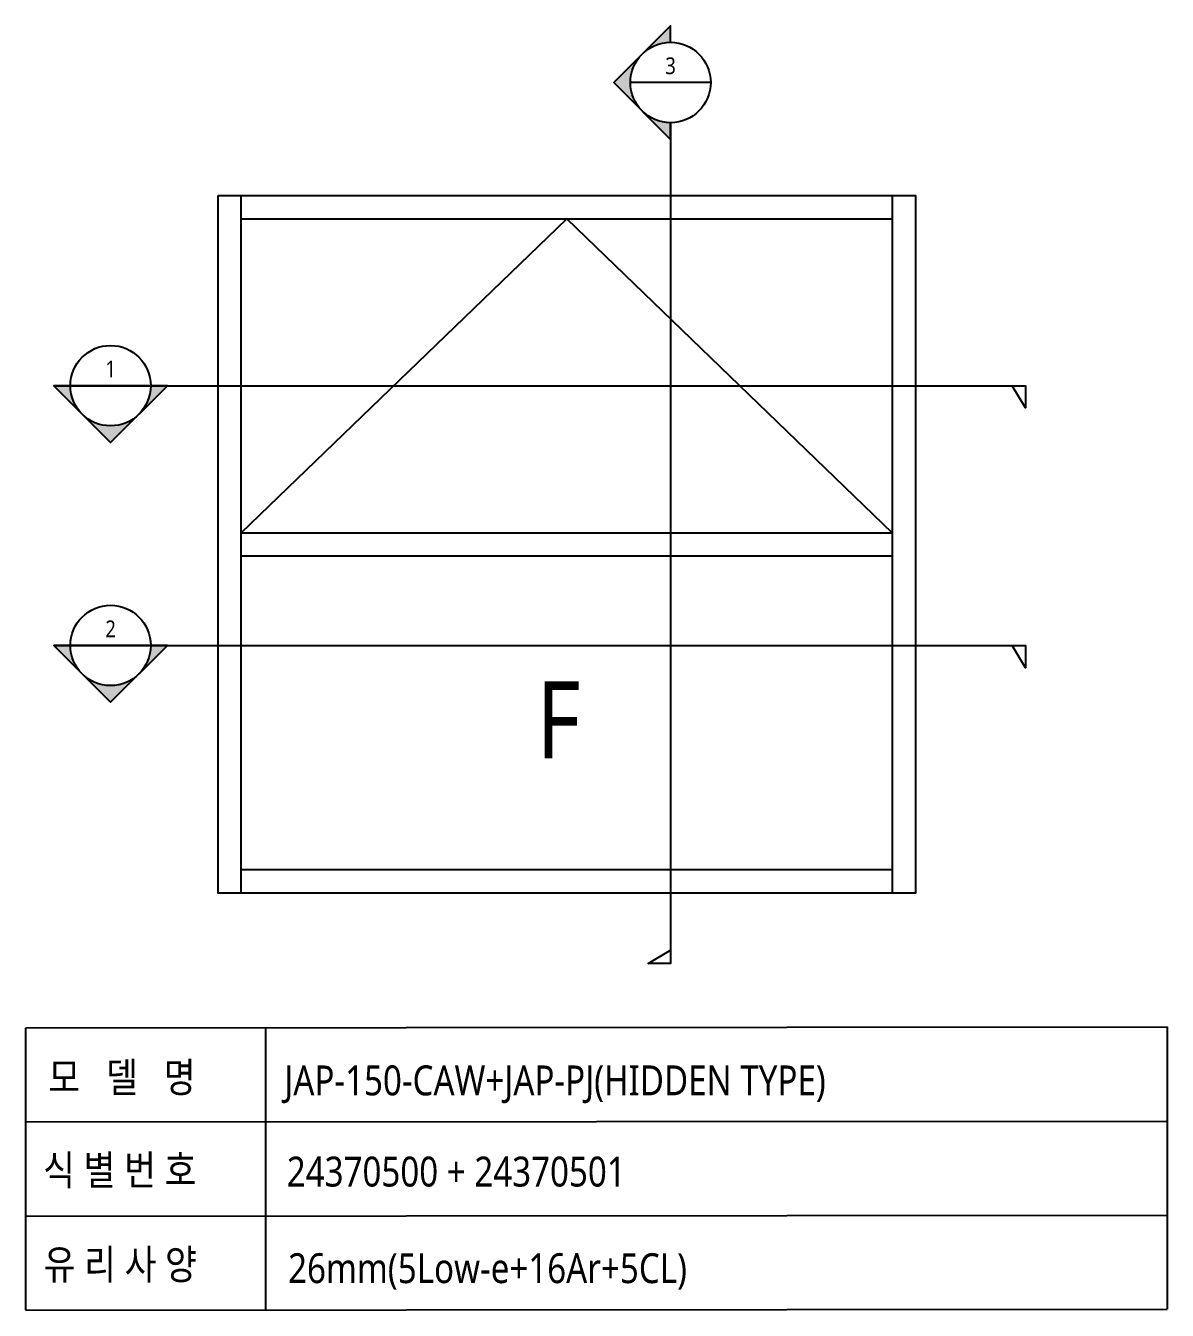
# Model space of a CAD drawing. Extents: x 93 to 3288, y 42 to 1146.
# Drawn here: x 838.9 to 1182.7, y 718.7 to 1105.5 of the extents above; entities that cross this region are included whole.
import ezdxf
from ezdxf.enums import TextEntityAlignment as Align

# ---------------------------------------------------------------- set-up
doc = ezdxf.new("R2010")
doc.units = 0
doc.header["$LTSCALE"] = 200
doc.header["$MEASUREMENT"] = 0
doc.layers.get('0').update_dxf_attribs({"linetype": 'CONTINUOUS'})
for name, color, linetype in [('01TEX', 3, 'CONTINUOUS'), ('FORM', 7, 'CONTINUOUS'), ('TAG', 6, 'CONTINUOUS'), ('TEX', 2, 'CONTINUOUS'), ('WINDOW', 4, 'CONTINUOUS')]:
    doc.layers.add(name, color=color, linetype=linetype)
doc.styles.add('FORM1', font='malgun.ttf', dxfattribs={"width": 0.85})

# ---------------------------------------------------------------- blocks, each defined once
blk = doc.blocks.new('ELEVATION')
at = {"color": 1}
blk.add_lwpolyline([(10, -145), (150, -10), (290, -145)], dxfattribs=at)
at = {"layer": 'WINDOW'}
for p, q in [((10, -300), (10, 0)), ((290, 0), (290, -300)), ((10, -10), (290, -10)), ((10, -145), (290, -145)), ((10, -155), (290, -155)), ((290, -290), (10, -290))]:
    blk.add_line(p, q, dxfattribs=at)
blk.add_lwpolyline([(0, 0), (300, 0), (300, -300), (0, -300)], close=True, dxfattribs=at)
at = {"layer": 'TEX', "color": 5, "style": 'FORM1', "width": 0.85}
blk.add_text('F', height=33.09, dxfattribs=at).set_placement((136.89, -242.04))

msp = doc.modelspace()

# ---------------------------------------------------------------- hatches: boundary and pattern name
at = {"layer": 'TAG'}
h = msp.add_hatch(color=256, dxfattribs=at)
h.dxf.hatch_style = 1
h.paths.add_polyline_path([(1033.09, 1100.52), (1033.09, 1105.53), (1024.53, 1096.97, -0.198912)])
h.paths.add_polyline_path([(1024.53, 1079.87, -0.414214), (1024.53, 1096.97), (1015.98, 1088.42)])
h.paths.add_polyline_path([(1033.09, 1071.31), (1033.09, 1076.32, -0.198912), (1024.53, 1079.87)])
h = msp.add_hatch(color=256, dxfattribs=at)
h.dxf.hatch_style = 1
h.paths.add_polyline_path([(852.36, 997.14), (847.35, 997.14), (855.9, 988.58, -0.198912)])
h.paths.add_polyline_path([(873.01, 988.58, -0.414214), (855.9, 988.58), (864.45, 980.03)])
h.paths.add_polyline_path([(881.56, 997.14), (876.55, 997.14, -0.198912), (873.01, 988.58)])
h = msp.add_hatch(color=256, dxfattribs=at)
h.dxf.hatch_style = 1
h.paths.add_polyline_path([(852.36, 918.93), (847.35, 918.93), (855.9, 910.38, -0.198912)])
h.paths.add_polyline_path([(873.01, 910.38, -0.414214), (855.9, 910.38), (864.45, 901.83)])
h.paths.add_polyline_path([(881.56, 918.93), (876.55, 918.93, -0.198912), (873.01, 910.38)])

# ---------------------------------------------------------------- linework, layer by layer
for p, q in [((838.88, 803.8, 0), (1182.6, 804.09, 0)), ((838.88, 718.75, 0), (838.88, 803.8, 0)), ((911.13, 803.8, 0), (911.13, 718.81, 0)), ((1182.6, 804.09, 0), (1182.6, 719.04, 0)), ((838.91, 775.45, 0), (1182.63, 775.74, 0)), ((838.94, 747.1, 0), (1182.65, 747.39, 0)), ((838.88, 718.75, 0), (1182.68, 719.04, 0))]:
    msp.add_line(p, q)
at = {"elevation": 0}
msp.add_lwpolyline([(896.82, 1054.37), (1106.82, 1054.37), (1106.82, 844.37), (896.82, 844.37)], close=True, dxfattribs=at)
at = {"layer": 'TAG'}
for p, q in [((1045.18, 1088.42, 0), (1020.99, 1088.42, 0)), ((847.35, 997.14, 0), (876.55, 997.14, 0)), ((847.35, 918.93, 0), (876.55, 918.93, 0))]:
    msp.add_line(p, q, dxfattribs=at)
at = {"layer": 'TAG', "elevation": 0}
for points in [[(1033.09, 1100.52), (1033.09, 1105.53), (1015.98, 1088.42), (1033.09, 1071.31), (1033.09, 1076.32)], [(1033.09, 1076.32), (1033.09, 823.12), (1026.37, 823.12), (1033.09, 827.15)], [(852.36, 997.14), (1140, 997.14), (1140, 990.42), (1135.96, 997.14)], [(852.36, 918.93), (1140, 918.93), (1140, 912.21), (1135.96, 918.93)]]:
    msp.add_lwpolyline(points, dxfattribs=at)
for points in [[(881.56, 997.14), (847.35, 997.14), (864.45, 980.03)], [(881.56, 918.93), (847.35, 918.93), (864.45, 901.83)]]:
    msp.add_lwpolyline(points, close=True, dxfattribs=at)
at = {"layer": 'TAG'}
for centre in [(1033.09, 1088.42, 0), (864.45, 997.14, 0), (864.45, 918.93, 0)]:
    msp.add_circle(centre, 12.1, dxfattribs=at)

# ---------------------------------------------------------------- block references
at = {"xscale": 0.7, "yscale": 0.7, "zscale": 0.7}
msp.add_blockref('ELEVATION', (896.82, 1054.37, 0), dxfattribs=at)

# ---------------------------------------------------------------- texts
at = {"layer": '01TEX', "style": 'FORM1', "width": 0.85}
for s, p in [('모   델   명', (845.7, 784.41, 0)), ('JAP-150-CAW+JAP-PJ(HIDDEN TYPE)', (916.75, 783.47, 0)), ('식 별 번 호', (844.12, 756.46, 0)), ('24370500 + 24370501', (917.51, 756.01, 0)), ('유 리 사 양', (844.28, 728.07, 0)), ('26mm(5Low-e+16Ar+5CL)', (917.91, 726.93, 0))]:
    msp.add_text(s, height=9, dxfattribs=at).set_placement(p)
at = {"layer": 'FORM', "color": 0, "style": 'FORM1', "width": 0.85}
for s, p in [('3', (1033.09, 1093.46, 0)), ('1', (864.45, 1002.18, 0)), ('2', (864.45, 923.97, 0))]:
    msp.add_text(s, height=5.04, dxfattribs=at).set_placement(p, align=Align.MIDDLE)

doc.saveas('drawing.dxf')
